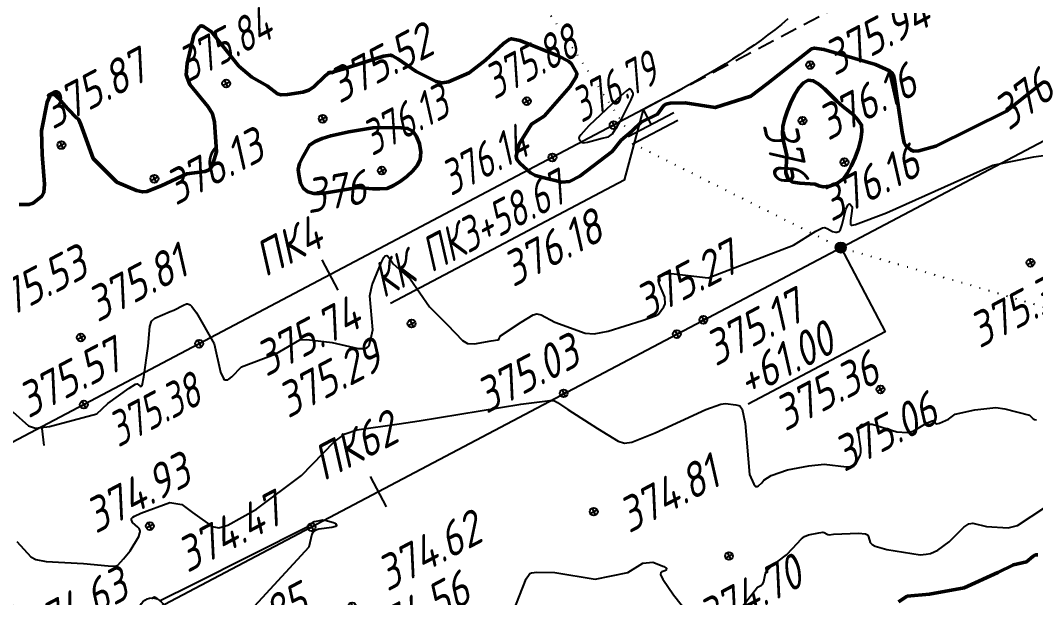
# Model space of a CAD drawing. Extents: x 1519576 to 1520221, y 2185176 to 2185962.
# Drawn here: x 1519792.6 to 1519911.1, y 2185467.7 to 2185535 of the extents above; entities that cross this region are included whole.
import ezdxf
from ezdxf.enums import TextEntityAlignment as Align

# ---------------------------------------------------------------- set-up
doc = ezdxf.new("R2010")
doc.units = 0
doc.header["$PDMODE"] = 35
doc.header["$PDSIZE"] = 2
doc.linetypes.add('ИИDot', pattern=[1, 0, -1])
doc.linetypes.add('ИИHidden', pattern=[3, 2, -1])
for name, color, linetype, lineweight in [('ИИ_ГЕОПУНКТ_025', 7, 'Continuous', 25), ('ИИ_КОНТУР_025', 7, 'ИИDot', 25), ('ИИ_ОТМЕТКА_025', 7, 'Continuous', 25), ('ИИ_ПИКЕТАЖ_025', 7, 'Continuous', 25), ('ИИ_РАЗМЕР_025', 7, 'Continuous', 25), ('ИИ_РЕЛЬЕФ_025', 34, 'Continuous', 25), ('ИИ_РЕЛЬЕФ_050', 34, 'Continuous', 50), ('ИИ_ТРАССА_АД_025', 1, 'Continuous', 25), ('ИИ_ТРАССА_ТРУБ_025', 7, 'Continuous', 25)]:
    doc.layers.add(name, color=color, linetype=linetype, lineweight=lineweight)
doc.styles.add('VNIPISIMPLEXCUR', font='simplex.shx', dxfattribs={"width": 0.8, "oblique": 15})
doc.dimstyles.new('ИИ-2000-м-dm', dxfattribs={"dimscale": 2, "dimtxt": 2.5, "dimasz": 2.5, "dimexe": 1.25, "dimexo": 0, "dimgap": 1, "dimtad": 1, "dimtoh": 1, "dimzin": 1, "dimdsep": 46, "dimtxsty": 'VNIPISIMPLEXCUR', "dimcen": 2.5, "dimaunit": 1, "dimazin": 0, "dimtfac": 1, "dimtmove": 1, "dimatfit": 2, "dimfxl": 1, "dimarcsym": 0})
doc.dimstyles.new('ИИ-2000-м-dm$0', dxfattribs={"dimscale": 2, "dimtxt": 2.5, "dimasz": 2.5, "dimexe": 1.25, "dimexo": 0, "dimgap": 1, "dimtad": 1, "dimtoh": 1, "dimzin": 1, "dimdsep": 46, "dimtxsty": 'VNIPISIMPLEXCUR', "dimblk": 'OBLIQUE', "dimcen": 2.5, "dimaunit": 1, "dimadec": 4, "dimazin": 0, "dimtfac": 1, "dimtmove": 1, "dimatfit": 2, "dimfxl": 1, "dimarcsym": 0})
doc.dimstyles.new('ИИ-2000-м-dm$2', dxfattribs={"dimscale": 2, "dimtxt": 2.5, "dimasz": 2.5, "dimexe": 1.25, "dimexo": 0, "dimgap": 1, "dimtad": 2, "dimtoh": 1, "dimzin": 1, "dimdsep": 46, "dimtxsty": 'VNIPISIMPLEXCUR', "dimcen": 2.5, "dimaunit": 1, "dimazin": 0, "dimtfac": 1, "dimtmove": 1, "dimatfit": 2, "dimfxl": 1, "dimarcsym": 0})

# ---------------------------------------------------------------- blocks, each defined once
blk = doc.blocks.new('PICKET')
at = {"color": 0, "linetype": 'Continuous', "lineweight": 25}
for p, q in [((-0.23, 0), (0.23, 0)), ((0, 0.23), (0, -0.23))]:
    blk.add_line(p, q, dxfattribs=at)
blk.add_circle((0, 0), 0.23, dxfattribs=at)
at = {"color": 0, "linetype": 'Continuous', "style": 'VNIPISIMPLEXCUR', "oblique": 15, "width": 0.8}
blk.add_attdef('OTMETKA', (1.25, 0.3), '', height=2, dxfattribs=at)
at = {"color": 8, "linetype": 'Continuous', "style": 'VNIPISIMPLEXCUR', "oblique": 15, "width": 0.8, "flags": 1}
blk.add_attdef('NOMER', (1.25, -2.7), '', height=2, dxfattribs=at)
blk = doc.blocks.new('ИИ050052Р')
at = {"linetype": 'Continuous', "lineweight": 25}
h = blk.add_hatch(color=0, dxfattribs=at)
edge = h.paths.add_edge_path()
edge.add_arc((0, 0), 0.15, 0, 360)
at = {"color": 0, "linetype": 'Continuous', "lineweight": 25}
for radius in [0.75, 0.15]:
    blk.add_circle((0, 0), radius, dxfattribs=at)
at = {"color": 0, "linetype": 'Continuous', "style": 'VNIPISIMPLEXCUR', "oblique": 15, "width": 0.8}
for tag, p in [('CENTRE', (1.45, 0.7)), ('HEIGHT', (1.45, -2.7))]:
    blk.add_attdef(tag, p, '', height=2, dxfattribs=at)
for tag, p in [('NUMBER', (-2, -1)), ('STATIONING', (-2, -4.4)), ('ALPHA', (-2, -7.8))]:
    blk.add_attdef(tag, text='', height=2, dxfattribs=at).set_placement(p, align=Align.RIGHT)
at = {"color": 253, "linetype": 'Continuous', "style": 'VNIPISIMPLEXCUR', "oblique": 15, "width": 0.8, "flags": 1}
blk.add_attdef('NOTE', text='', height=1.6, dxfattribs=at).set_placement((-2, -10.8), align=Align.RIGHT)
blk = doc.blocks.new('ИИ15001')
at = {"color": 0, "linetype": 'Continuous', "lineweight": 25}
blk.add_lwpolyline([(0, 1), (0, -1)], dxfattribs=at)
at = {"color": 0, "linetype": 'Continuous', "lineweight": 25, "style": 'VNIPISIMPLEXCUR', "oblique": 15, "width": 0.8}
blk.add_attdef('STATIONING', text='', height=2, dxfattribs=at).set_placement((0, 2), align=Align.CENTER)
at = {"color": 7, "linetype": 'Continuous', "lineweight": 25, "style": 'VNIPISIMPLEXCUR', "oblique": 15, "width": 0.8}
blk.add_attdef('HEIGHT', text='', height=2, dxfattribs=at).set_placement((0, -2), align=Align.TOP_CENTER)
blk = doc.blocks.new('ИИ15002')
at = {"linetype": 'Continuous', "lineweight": 25}
h = blk.add_hatch(color=0, dxfattribs=at)
edge = h.paths.add_edge_path()
edge.add_arc((0, 0), 0.3, 0, 360)
at = {"color": 0, "linetype": 'Continuous', "lineweight": 25}
blk.add_circle((0, 0), 0.3, dxfattribs=at)
at = {"color": 0, "linetype": 'Continuous', "style": 'VNIPISIMPLEXCUR', "oblique": 15, "width": 0.8}
blk.add_attdef('STATIONING', (1, 1.3), '', height=2, rotation=90, dxfattribs=at)
at = {"color": 7, "linetype": 'Continuous', "style": 'VNIPISIMPLEXCUR', "oblique": 15, "width": 0.8}
blk.add_attdef('HEIGHT', text='', height=2, dxfattribs=at).set_placement((0, -1.3), align=Align.TOP_CENTER)
blk = doc.blocks.new('*D21')
at = {"layer": 'Defpoints', "color": 0, "transparency": 16777216}
for p in [(1519984.05, 2185558.95), (1519984.05, 2185558.95), (1519979.42, 2185551.6), (1520016.61, 2185497.16), (1519807.96, 2185466.13)]:
    blk.add_point(p, dxfattribs=at)
at = {"layer": 'ИИ_РАЗМЕР_025', "color": 0, "lineweight": -2, "transparency": 16777216}
for p, q in [((1519981.48, 2185550.65), (1519983.15, 2185536.21)), ((1519983.15, 2185536.21), (1519975.65, 2185532.26))]:
    blk.add_line(p, q, dxfattribs=at)
blk.add_arc((1519984.05, 2185558.95), 8.69, 234.4122, 271.1708, dxfattribs=at)
at = {"layer": 'ИИ_РАЗМЕР_025', "color": 0, "transparency": 16777216}
for points in [[(1519978.49, 2185551.45), (1519979.5, 2185552.32), (1519976.36, 2185554.9)], [(1519984.06, 2185550.91), (1519984.39, 2185549.62), (1519988.1, 2185551.26)]]:
    blk.add_solid(points, dxfattribs=at)
at = {"layer": 'ИИ_РАЗМЕР_025', "color": 0, "transparency": 16777216, "insert": (1519977.56, 2185536.65), "char_height": 4, "attachment_point": 5, "rotation": 27.7843, "style": 'VNIPISIMPLEXCUR'}
blk.add_mtext('90%%d', dxfattribs=at)
blk = doc.blocks.new('ИИ053296')
at = {"color": 0, "linetype": 'Continuous', "lineweight": 25}
blk.add_lwpolyline([(0, 0), (1, 0)], dxfattribs=at)
blk = doc.blocks.new('ИИ15005')
at = {"color": 0, "linetype": 'Continuous', "lineweight": 25}
for points in [[(-1.5, 1.5), (1.5, 1.5)], [(-1.5, 1), (1.5, 1)], [(0, 0), (0, 1)]]:
    blk.add_lwpolyline(points, dxfattribs=at)
at = {"color": 0, "linetype": 'Continuous', "style": 'VNIPISIMPLEXCUR', "oblique": 15, "width": 0.8}
blk.add_attdef('STATIONING', (1, 2.5), '', height=2, rotation=90, dxfattribs=at)
at = {"color": 7, "linetype": 'Continuous', "style": 'VNIPISIMPLEXCUR', "oblique": 15, "width": 0.8}
blk.add_attdef('HEIGHT', text='', height=2, dxfattribs=at).set_placement((0, -1.3), align=Align.TOP_CENTER)
blk = doc.blocks.new('_Oblique')
at = {"color": 0, "linetype": 'ByBlock', "lineweight": -2}
blk.add_line((-0.5, -0.5), (0.5, 0.5), dxfattribs=at)
blk = doc.blocks.new('*D39')
at = {"layer": 'Defpoints', "color": 0, "transparency": 16777216}
for p in [(1519783.17, 2185481.32), (1519794.82, 2185459.21), (1519795.43, 2185459.53)]:
    blk.add_point(p, dxfattribs=at)
at = {"layer": 'ИИ_РАЗМЕР_025', "color": 0, "lineweight": -2, "transparency": 16777216}
for p, q in [((1519783.17, 2185481.32), (1519785.99, 2185482.8)), ((1519783.78, 2185481.64), (1519795.43, 2185459.53)), ((1519794.82, 2185459.21), (1519797.64, 2185460.69))]:
    blk.add_line(p, q, dxfattribs=at)
at = {"layer": 'ИИ_РАЗМЕР_025', "color": 0, "lineweight": -2, "transparency": 16777216, "xscale": 4, "yscale": 4, "zscale": 4}
for p, rotation in [((1519783.78, 2185481.64), 117.7843163969434), ((1519795.43, 2185459.53), 297.7843163969434)]:
    blk.add_blockref('_Oblique', p, dxfattribs=dict(at, rotation=rotation))
at = {"layer": 'ИИ_РАЗМЕР_025', "color": 0, "transparency": 16777216, "insert": (1519786.06, 2185468.72), "char_height": 4, "attachment_point": 5, "rotation": 117.7843, "style": 'VNIPISIMPLEXCUR'}
blk.add_mtext('24.99', dxfattribs=at)
blk = doc.blocks.new('*D48')
at = {"layer": 'Defpoints', "color": 0, "transparency": 16777216}
for p in [(1519948.05, 2185591.37), (1519984.05, 2185558.95), (1519958.76, 2185551.45), (1519973.69, 2185542.11), (1519807.96, 2185466.13)]:
    blk.add_point(p, dxfattribs=at)
at = {"layer": 'ИИ_РАЗМЕР_025', "color": 0, "lineweight": -2, "transparency": 16777216}
for p, q in [((1519956.92, 2185566.26), (1519943.63, 2185559.25)), ((1519959.22, 2185554.11), (1519956.92, 2185566.26))]:
    blk.add_line(p, q, dxfattribs=at)
blk.add_arc((1519969.04, 2185551.04), 10.29, 139.9208, 185.3701, dxfattribs=at)
at = {"layer": 'ИИ_РАЗМЕР_025', "color": 0, "transparency": 16777216}
for points in [[(1519960.75, 2185558.18), (1519961.59, 2185557.14), (1519964.29, 2185560.16)], [(1519959.44, 2185550.27), (1519958.16, 2185549.89), (1519959.94, 2185546.24)]]:
    blk.add_solid(points, dxfattribs=at)
at = {"layer": 'ИИ_РАЗМЕР_025', "color": 0, "transparency": 16777216, "insert": (1519948.25, 2185565.51), "char_height": 4, "attachment_point": 5, "rotation": 27.7843, "style": 'VNIPISIMPLEXCUR'}
blk.add_mtext("90°18'", dxfattribs=at)

msp = doc.modelspace()

# ---------------------------------------------------------------- linework, layer by layer
at = {"layer": 'ИИ_КОНТУР_025', "flags": 128}
msp.add_lwpolyline([(1519843.88, 2185560.697), (1519845.67, 2185552.79), (1519853.087, 2185537.664), (1519864.657, 2185520.344), (1519888.329, 2185508.494), (1519903.458, 2185504.134), (1519931.905, 2185495.615), (1519949.045, 2185496.472), (1519963.815, 2185504.493), (1519983.998, 2185509.903), (1520001.7, 2185508.304), (1520009.313, 2185504.441)], dxfattribs=at)
at = {"layer": 'ИИ_ПИКЕТАЖ_025', "color": 1}
msp.add_lwpolyline([(1519865.249, 2185524.585), (1519863.062, 2185516.344), (1519835.773, 2185501.966)], dxfattribs=at)
at = {"layer": 'ИИ_ПИКЕТАЖ_025', "color": 4, "elevation": 375.36}
msp.add_lwpolyline([(1519888.329, 2185508.494), (1519893.509, 2185498.662), (1519877.537, 2185490.247)], dxfattribs=at)
at = {"layer": 'ИИ_РЕЛЬЕФ_025', "elevation": 376.5}
msp.add_lwpolyline([(1519863.843, 2185525.667), (1519864.103, 2185526.315), (1519864.105, 2185526.495), (1519864.051, 2185526.596), (1519863.904, 2185526.844), (1519863.838, 2185526.939), (1519863.668, 2185526.994), (1519863.586, 2185526.957), (1519863.319, 2185526.789), (1519862.253, 2185525.848), (1519858.942, 2185522.699), (1519857.989, 2185521.645), (1519857.815, 2185521.383), (1519857.773, 2185521.303), (1519857.789, 2185521.133), (1519857.853, 2185521.047), (1519858.027, 2185520.843), (1519858.101, 2185520.766), (1519858.262, 2185520.711), (1519858.763, 2185520.782), (1519860.475, 2185521.246), (1519861.228, 2185521.396), (1519861.676, 2185521.753), (1519862.734, 2185523.488)], close=True, dxfattribs=at)
at = {"layer": 'ИИ_РЕЛЬЕФ_025'}
for points, elevation in [([(1519791.712, 2185489.334), (1519793.519, 2185487.691), (1519794.359, 2185487.44), (1519795.979, 2185487.623), (1519801.502, 2185489.113), (1519802.801, 2185490.309), (1519805.301, 2185492.079), (1519806.042, 2185492.545), (1519806.203, 2185492.599), (1519806.318, 2185492.536), (1519806.582, 2185492.34), (1519806.698, 2185492.279), (1519806.797, 2185492.418), (1519807.013, 2185493.422), (1519807.517, 2185496.983), (1519807.689, 2185499.279), (1519807.896, 2185499.899), (1519808.296, 2185500.27), (1519810.061, 2185501.051), (1519810.48, 2185501.178), (1519811.642, 2185501.791), (1519811.986, 2185501.94), (1519812.086, 2185501.953), (1519812.334, 2185501.861), (1519812.419, 2185501.806), (1519812.595, 2185501.61), (1519813.153, 2185500.874), (1519815.199, 2185497.25), (1519815.933, 2185493.971), (1519816.239, 2185493.291), (1519816.364, 2185493.12), (1519816.479, 2185493.076), (1519816.808, 2185493.084), (1519816.92, 2185493.136), (1519817.267, 2185493.435), (1519818.405, 2185494.568), (1519822.406, 2185496.101), (1519825.195, 2185497.754), (1519826.005, 2185497.79), (1519828.978, 2185497.434), (1519832.023, 2185496.741), (1519832.714, 2185496.724), (1519832.91, 2185496.747), (1519833.012, 2185496.799), (1519833.236, 2185496.991), (1519833.291, 2185497.09), (1519833.41, 2185497.488), (1519833.738, 2185498.901), (1519833.352, 2185502.873), (1519833.659, 2185504.162), (1519834.712, 2185506.792), (1519835.019, 2185507.342), (1519835.123, 2185507.488), (1519835.178, 2185507.523), (1519835.354, 2185507.562), (1519835.413, 2185507.533), (1519835.582, 2185507.34), (1519836.109, 2185506.612), (1519838.07, 2185504.848), (1519840.326, 2185501.569), (1519842.445, 2185499.471), (1519844.17, 2185497.67), (1519844.783, 2185497.319), (1519845.568, 2185497.267), (1519847.52, 2185497.625), (1519848.297, 2185497.749), (1519848.409, 2185497.792), (1519848.46, 2185497.877), (1519848.618, 2185498.184), (1519851.017, 2185499.796), (1519852.42, 2185500.668), (1519852.873, 2185500.786), (1519853.374, 2185500.665), (1519854.976, 2185499.802), (1519858.503, 2185498.519), (1519859.563, 2185498.416), (1519861.193, 2185498.728), (1519865.152, 2185500), (1519866.721, 2185500.541), (1519867.059, 2185500.746), (1519867.679, 2185501.573), (1519867.816, 2185501.944), (1519867.793, 2185502.698), (1519867.175, 2185504.172), (1519867.042, 2185504.608), (1519867.047, 2185504.776), (1519867.22, 2185505.181), (1519867.333, 2185505.304), (1519867.594, 2185505.386), (1519868.551, 2185505.486), (1519872.864, 2185504.985), (1519882.805, 2185508.768), (1519885.409, 2185510.408), (1519886.203, 2185510.784), (1519886.48, 2185510.822), (1519886.558, 2185510.807), (1519886.746, 2185510.721), (1519887.378, 2185510.37), (1519887.723, 2185510.282), (1519887.846, 2185510.287), (1519888.097, 2185510.362), (1519888.166, 2185510.39), (1519888.237, 2185510.491), (1519888.499, 2185511.173), (1519888.933, 2185512.968), (1519889.179, 2185513.488), (1519889.292, 2185513.604), (1519889.405, 2185513.55), (1519889.61, 2185513.287), (1519889.642, 2185513.167), (1519889.632, 2185512.729), (1519889.472, 2185511.642), (1519889.471, 2185511.301), (1519889.477, 2185511.204), (1519889.552, 2185511.105), (1519889.661, 2185511.117), (1519890.037, 2185511.195), (1519893.669, 2185512.561), (1519906.067, 2185518.122), (1519910.859, 2185519.071), (1519912.241, 2185519.261)], 375.5), ([(1519792.185, 2185474.21), (1519793.806, 2185472.438), (1519794.4, 2185472.109), (1519795.615, 2185471.888), (1519799.943, 2185471.667), (1519802.846, 2185471.359), (1519803.679, 2185471.353), (1519803.949, 2185471.445), (1519804.638, 2185472.208), (1519805.399, 2185473.14), (1519806.401, 2185474.809), (1519806.54, 2185475.217), (1519806.563, 2185475.338), (1519806.555, 2185475.426), (1519806.5, 2185475.645), (1519806.456, 2185475.721), (1519806.296, 2185475.892), (1519805.692, 2185476.446), (1519805.569, 2185476.733), (1519805.553, 2185476.82), (1519805.572, 2185476.882), (1519805.662, 2185477.023), (1519805.712, 2185477.064), (1519805.919, 2185477.173), (1519806.666, 2185477.514), (1519810.034, 2185478.751), (1519811.416, 2185478.512), (1519812.669, 2185477.582), (1519814.989, 2185475.969), (1519815.763, 2185475.789), (1519816.809, 2185476.1), (1519820.149, 2185477.995), (1519825.382, 2185481.919), (1519829.223, 2185485.842), (1519830.49, 2185486.759), (1519831.839, 2185487.226), (1519836.808, 2185487.919), (1519839.134, 2185488.272), (1519850.997, 2185490.22), (1519854.404, 2185490.655), (1519854.809, 2185490.674), (1519854.917, 2185490.637), (1519855.271, 2185490.424), (1519856.467, 2185489.611), (1519859.937, 2185487.381), (1519862.336, 2185485.909), (1519863.101, 2185485.68), (1519863.928, 2185485.792), (1519866.66, 2185486.873), (1519872.575, 2185489.595), (1519874.316, 2185490.247), (1519874.883, 2185490.307), (1519876.096, 2185490.158), (1519876.436, 2185490.084), (1519876.547, 2185490.022), (1519876.815, 2185489.657), (1519877.172, 2185487.989), (1519877.656, 2185482.027), (1519878.176, 2185480.91), (1519878.337, 2185480.69), (1519878.392, 2185480.635), (1519878.581, 2185480.629), (1519878.706, 2185480.72), (1519879.12, 2185481.07), (1519879.362, 2185481.354), (1519880.199, 2185481.928), (1519882.092, 2185482.582), (1519884.58, 2185483.03), (1519886.378, 2185483.234), (1519888.997, 2185482.909), (1519889.581, 2185482.938), (1519889.746, 2185482.965), (1519889.83, 2185483.004), (1519890.081, 2185483.216), (1519890.603, 2185484.273), (1519890.685, 2185484.598), (1519890.677, 2185485.059), (1519890.437, 2185486.66), (1519890.406, 2185487.252), (1519890.438, 2185487.41), (1519890.668, 2185487.766), (1519890.795, 2185487.866), (1519891.055, 2185487.913), (1519891.984, 2185487.899), (1519894.877, 2185487.013), (1519896.063, 2185486.921), (1519896.768, 2185487.081), (1519898.336, 2185488.031), (1519899.005, 2185488.302), (1519899.148, 2185488.312), (1519899.21, 2185488.242), (1519899.338, 2185488.044), (1519899.399, 2185487.972), (1519899.539, 2185487.946), (1519899.852, 2185488.027), (1519900.896, 2185488.464), (1519901.662, 2185489.069), (1519903.963, 2185489.579), (1519906.402, 2185489.839), (1519907.47, 2185489.691), (1519910.337, 2185488.964), (1519910.795, 2185488.539), (1519910.934, 2185488.427), (1519911.151, 2185488.422)], 375), ([(1519876.362, 2185466.005), (1519878.592, 2185468.9), (1519879.082, 2185469.105), (1519879.182, 2185469.215), (1519879.338, 2185469.567), (1519879.559, 2185470.517), (1519879.755, 2185470.848), (1519880.215, 2185471.296), (1519881.998, 2185472.67), (1519882.679, 2185473.4), (1519883.749, 2185474.543), (1519884.108, 2185474.805), (1519884.567, 2185474.972), (1519885.769, 2185475.206), (1519886.25, 2185475.287), (1519886.392, 2185475.275), (1519886.727, 2185475.055), (1519886.833, 2185475.015), (1519886.979, 2185475.009), (1519887.486, 2185475.066), (1519890.378, 2185475.194), (1519891.2, 2185475.117), (1519891.437, 2185474.999), (1519891.484, 2185474.942), (1519891.561, 2185474.757), (1519891.771, 2185474.089), (1519891.998, 2185473.845), (1519892.353, 2185473.663), (1519893.697, 2185473.263), (1519897.596, 2185472.66), (1519898.285, 2185472.724), (1519898.783, 2185472.815), (1519899.659, 2185473.213), (1519900.979, 2185474.171), (1519902.691, 2185475.897), (1519903.264, 2185476.285), (1519903.721, 2185476.35), (1519905.319, 2185475.98), (1519907.874, 2185475.826), (1519908.964, 2185476.076), (1519912.123, 2185478.162)], 374.5), ([(1519808.918, 2185467.316), (1519812.772, 2185469.224), (1519826.205, 2185476.011), (1519826.501, 2185476.233), (1519826.719, 2185476.455), (1519826.79, 2185476.507), (1519826.867, 2185476.534), (1519827.148, 2185476.573), (1519827.904, 2185476.733), (1519828.123, 2185476.721), (1519828.438, 2185476.605), (1519829.123, 2185476.418), (1519829.313, 2185476.345), (1519829.37, 2185476.297), (1519829.479, 2185476.125), (1519829.474, 2185476.051), (1519829.362, 2185475.98), (1519828.92, 2185475.834), (1519827.413, 2185475.671), (1519826.984, 2185475.496), (1519826.869, 2185475.43), (1519826.8, 2185475.361), (1519826.614, 2185475.074), (1519826.25, 2185473.556), (1519814.885, 2185461.231)], 374.5), ([(1519850.067, 2185465.905), (1519851.627, 2185469.876), (1519851.949, 2185470.354), (1519852.049, 2185470.486), (1519852.235, 2185470.573), (1519852.839, 2185470.629), (1519854.966, 2185470.613), (1519859.683, 2185469.815), (1519863.468, 2185470.614), (1519865.241, 2185471.698), (1519866.377, 2185471.813), (1519867.668, 2185471.315), (1519867.927, 2185471.15), (1519867.99, 2185471.089), (1519867.95, 2185470.866), (1519867.813, 2185470.792), (1519867.446, 2185470.659), (1519867.309, 2185470.584), (1519867.279, 2185470.36), (1519867.332, 2185470.233), (1519867.555, 2185469.803), (1519868.798, 2185468.011), (1519870.432, 2185465.924)], 374.5), ([(1519807.923, 2185467.514), (1519808.178, 2185467.709), (1519808.263, 2185467.741), (1519808.336, 2185467.717), (1519808.538, 2185467.536)], 374.5)]:
    msp.add_lwpolyline(points, dxfattribs=dict(at, elevation=elevation))
at = {"layer": 'ИИ_РЕЛЬЕФ_050'}
for points, elevation in [([(1519792.463, 2185513.536), (1519793.593, 2185513.503), (1519794.064, 2185513.669), (1519795.085, 2185514.489), (1519795.334, 2185514.922), (1519795.407, 2185515.906), (1519795.115, 2185519.359), (1519795.072, 2185522.129), (1519795.725, 2185525.452), (1519796.013, 2185526.147), (1519796.137, 2185526.321), (1519796.258, 2185526.36), (1519796.596, 2185526.321), (1519796.707, 2185526.257), (1519797.039, 2185525.922), (1519798.116, 2185524.664), (1519799.191, 2185523.583), (1519799.323, 2185523.526), (1519799.401, 2185523.379), (1519799.643, 2185522.851), (1519801.097, 2185518.889), (1519803.264, 2185516.695), (1519803.856, 2185516.122), (1519806.153, 2185515.149), (1519806.843, 2185514.979), (1519807.345, 2185515.031), (1519809.003, 2185515.682), (1519812.017, 2185517.082), (1519814.11, 2185517.377), (1519814.547, 2185517.542), (1519814.664, 2185517.606), (1519814.742, 2185517.682), (1519814.962, 2185517.997), (1519815.486, 2185519.662), (1519815.229, 2185523.121), (1519814.994, 2185524.08), (1519814.521, 2185524.914), (1519812.379, 2185527.511), (1519811.942, 2185528.651), (1519812.069, 2185529.966), (1519812.85, 2185533.297), (1519813.413, 2185534.18), (1519813.597, 2185534.319), (1519813.657, 2185534.343), (1519813.728, 2185534.34), (1519813.967, 2185534.272), (1519814.908, 2185533.648), (1519818.082, 2185529.668), (1519819.597, 2185528.38), (1519821.406, 2185527.35), (1519822.614, 2185526.427), (1519823.022, 2185526.294), (1519823.745, 2185526.331), (1519825.542, 2185526.623), (1519826.234, 2185526.837), (1519826.834, 2185527.227), (1519828.125, 2185528.482), (1519828.546, 2185528.848), (1519828.676, 2185528.94), (1519828.879, 2185528.895), (1519829.181, 2185528.982), (1519830.232, 2185529.319), (1519834.957, 2185530.838), (1519835.784, 2185530.942), (1519836.009, 2185530.877), (1519836.649, 2185530.503), (1519838.79, 2185529.038), (1519841.096, 2185527.86), (1519841.811, 2185527.694), (1519842.551, 2185527.824), (1519844.976, 2185528.877), (1519846.852, 2185530.334), (1519848.959, 2185532.282), (1519849.613, 2185532.773), (1519849.886, 2185532.857), (1519850.892, 2185532.638), (1519855.333, 2185530.853), (1519856.552, 2185530.237), (1519856.884, 2185529.923), (1519857.383, 2185529.096), (1519857.506, 2185528.848), (1519857.525, 2185528.749), (1519857.459, 2185528.395), (1519856.728, 2185527.301), (1519853.695, 2185523.827), (1519852.223, 2185522.883), (1519850.772, 2185520.526), (1519850.432, 2185519.168), (1519850.506, 2185518.783), (1519850.92, 2185518.294), (1519852.137, 2185517.225), (1519852.686, 2185516.894), (1519853.552, 2185516.652), (1519855.78, 2185516.13), (1519856.676, 2185516.207), (1519857.877, 2185516.831), (1519861.653, 2185519.716), (1519862.699, 2185521.021), (1519863.924, 2185522.071), (1519865.02, 2185523.104), (1519866.952, 2185524.037), (1519867.643, 2185525.022), (1519867.919, 2185525.22), (1519868.408, 2185525.324), (1519870.164, 2185525.371), (1519873.653, 2185524.83), (1519877.841, 2185526.166), (1519879.771, 2185527.619), (1519884.909, 2185531.665), (1519885.259, 2185531.764), (1519886.353, 2185531.608), (1519892.363, 2185529.836), (1519894, 2185529.119), (1519894.398, 2185528.747), (1519894.461, 2185528.607), (1519894.578, 2185528.065), (1519894.878, 2185526.146), (1519895.478, 2185521.915), (1519895.733, 2185520.722), (1519895.882, 2185520.426), (1519896.549, 2185519.868), (1519896.856, 2185519.745), (1519897.435, 2185519.792), (1519899.407, 2185520.308), (1519907.645, 2185524.408), (1519911.834, 2185527.692)], 376), ([(1519895.051, 2185467.172), (1519896.084, 2185467.832), (1519898.667, 2185468.072), (1519902.723, 2185468.812), (1519906.666, 2185470.602), (1519908.465, 2185471.501), (1519910.007, 2185471.854), (1519910.751, 2185472.457), (1519910.973, 2185472.617), (1519911.042, 2185472.648), (1519911.311, 2185472.655)], 374)]:
    msp.add_lwpolyline(points, dxfattribs=dict(at, elevation=elevation))
at = {"layer": 'ИИ_РЕЛЬЕФ_050', "elevation": 376}
for points in [[(1519888.626, 2185516.528), (1519889.084, 2185517.149), (1519889.554, 2185518), (1519889.997, 2185518.997), (1519890.376, 2185520.057), (1519890.653, 2185521.097), (1519890.789, 2185522.034), (1519890.747, 2185522.785), (1519890.326, 2185523.403), (1519889.82, 2185523.97), (1519888.555, 2185524.955), (1519887.866, 2185525.553), (1519886.451, 2185526.959), (1519885.762, 2185527.557), (1519885.109, 2185527.944), (1519884.511, 2185528.015), (1519883.973, 2185527.718), (1519883.439, 2185527.115), (1519882.931, 2185526.295), (1519882.469, 2185525.348), (1519882.074, 2185524.361), (1519881.769, 2185523.424), (1519881.575, 2185522.626), (1519881.526, 2185521.737), (1519881.654, 2185520.891), (1519882.018, 2185519.226), (1519881.926, 2185517.22), (1519882.177, 2185516.457), (1519882.746, 2185516.14), (1519883.556, 2185516.017), (1519885.319, 2185515.887), (1519885.771, 2185515.683), (1519886.277, 2185515.57), (1519887.011, 2185515.672), (1519887.861, 2185515.97)], [(1519831.964, 2185515.503), (1519833.689, 2185515.347), (1519834.544, 2185515.348), (1519835.394, 2185515.402), (1519836.119, 2185515.733), (1519836.904, 2185516.213), (1519837.679, 2185516.8), (1519838.374, 2185517.451), (1519838.92, 2185518.123), (1519839.246, 2185518.772), (1519839.322, 2185519.64), (1519839.173, 2185520.593), (1519838.834, 2185521.465), (1519838.392, 2185522.088), (1519837.782, 2185522.393), (1519837.024, 2185522.473), (1519834.609, 2185522.517), (1519833.728, 2185522.45), (1519830.919, 2185521.998), (1519828.81, 2185521.533), (1519827.824, 2185521.229), (1519826.971, 2185520.869), (1519826.315, 2185520.445), (1519825.512, 2185519.015), (1519825.175, 2185518.299), (1519825.019, 2185517.6), (1519825.113, 2185516.791), (1519825.29, 2185515.992), (1519825.636, 2185515.383), (1519826.147, 2185515.012), (1519826.847, 2185514.8), (1519827.482, 2185514.784), (1519828.275, 2185514.864), (1519831.068, 2185515.359)]]:
    msp.add_lwpolyline(points, close=True, dxfattribs=at)
at = {"layer": 'ИИ_ТРАССА_АД_025', "color": 1, "linetype": 'ИИHidden', "flags": 128}
msp.add_lwpolyline([(1519884.552, 2185586.886), (1519906.039, 2185546.088), (1519865.249, 2185524.585)], dxfattribs=at)
at = {"layer": 'ИИ_ТРАССА_АД_025'}
msp.add_lwpolyline([(1519882.165, 2185535.171), (1519881.398, 2185534.53), (1519880.618, 2185533.905), (1519879.825, 2185533.295), (1519879.021, 2185532.701), (1519878.206, 2185532.121), (1519877.382, 2185531.555), (1519876.549, 2185531.002), (1519875.708, 2185530.46), (1519874.86, 2185529.93), (1519874.006, 2185529.411), (1519873.146, 2185528.9), (1519872.281, 2185528.399), (1519871.411, 2185527.905), (1519870.538, 2185527.418), (1519869.661, 2185526.937), (1519868.782, 2185526.461), (1519867.9, 2185525.988), (1519867.017, 2185525.519), (1519866.133, 2185525.051), (1519865.249, 2185524.585), (1519694.8, 2185434.73)], dxfattribs=at)
at = {"layer": 'ИИ_ТРАССА_ТРУБ_025', "color": 4}
msp.add_lwpolyline([(1519657.402, 2185386.805), (1519684.31, 2185400.98), (1519807.96, 2185466.13), (1519984.05, 2185558.95), (1519952.18, 2185619.41), (1519847.82, 2185817.46), (1519806.553, 2185895.816)], dxfattribs=at)

# ---------------------------------------------------------------- block references
at = {"layer": 'ИИ_ГЕОПУНКТ_025'}
ref = msp.add_blockref('ИИ050052Р', (1519807.96, 2185466.13, 374.43), dxfattribs=dict(at, xscale=2, yscale=2, zscale=2, rotation=27.78444444444445))
ref.add_attrib('NUMBER', 'Т.50745', dxfattribs={"layer": '0', "color": 0, "linetype": 'Continuous', "height": 4, "rotation": 27.78444, "style": 'VNIPISIMPLEXCUR', "oblique": 15, "width": 0.8}).set_placement((1519855.54, 2185415.143), align=Align.RIGHT)
ref.add_attrib('CENTRE', '374.85', (1519815, 2185459.803), dxfattribs={"layer": '0', "color": 0, "linetype": 'Continuous', "height": 4, "rotation": 27.78444, "style": 'VNIPISIMPLEXCUR', "oblique": 15, "width": 0.8})
ref.add_attrib('HEIGHT', '374.43', (1519816.421, 2185454.12), dxfattribs={"layer": '0', "color": 0, "linetype": 'Continuous', "height": 4, "rotation": 27.78444, "style": 'VNIPISIMPLEXCUR', "oblique": 15, "width": 0.8})
ref.add_attrib('STATIONING', 'ПК61+70.18', dxfattribs={"layer": '0', "color": 0, "linetype": 'Continuous', "height": 4, "rotation": 27.78444, "style": 'VNIPISIMPLEXCUR', "oblique": 15, "width": 0.8}).set_placement((1519866.964, 2185414.465), align=Align.RIGHT)
at = {"layer": 'ИИ_ОТМЕТКА_025'}
ref = msp.add_blockref('PICKET', (1519884.755, 2185529.783, 375.94), dxfattribs=dict(at, xscale=2, yscale=2, zscale=2, rotation=27.78444444444445))
ref.add_attrib('OTMETKA', '375.94', (1519887.574, 2185528.454, 375.94), dxfattribs={"layer": '0', "color": 0, "linetype": 'Continuous', "height": 4, "rotation": 27.78444, "style": 'VNIPISIMPLEXCUR', "oblique": 15, "width": 0.8})
ref = msp.add_blockref('PICKET', (1519816.6, 2185527.63, 375.84), dxfattribs=dict(at, xscale=2, yscale=2, zscale=2, rotation=27.78444444444445))
ref.add_attrib('OTMETKA', '375.84', (1519812.202, 2185527.721, 375.84), dxfattribs={"layer": '0', "color": 0, "linetype": 'Continuous', "height": 4, "rotation": 27.78444, "style": 'VNIPISIMPLEXCUR', "oblique": 15, "width": 0.7})
at = {"layer": 'ИИ_ОТМЕТКА_025', "xscale": 2, "yscale": 2, "zscale": 2, "rotation": 27.78444444444445}
for p, values in [((1519827.871, 2185523.522, 375.52), {'OTMETKA': '375.52'}), ((1519799.65, 2185498.01, 375.81), {'OTMETKA': '375.81'})]:
    msp.add_blockref('PICKET', p, dxfattribs=at).add_auto_attribs(values)
at = {"layer": 'ИИ_ОТМЕТКА_025'}
ref = msp.add_blockref('PICKET', (1519851.69, 2185525.57, 375.88), dxfattribs=dict(at, xscale=2, yscale=2, zscale=2, rotation=27.78444444444445))
ref.add_attrib('OTMETKA', '375.88', (1519847.891, 2185525.694, 375.88), dxfattribs={"layer": '0', "color": 0, "linetype": 'Continuous', "height": 4, "rotation": 27.78444, "style": 'VNIPISIMPLEXCUR', "oblique": 15, "width": 0.7})
ref = msp.add_blockref('PICKET', (1519797.38, 2185520.453, 375.87), dxfattribs=dict(at, xscale=2, yscale=2, zscale=2, rotation=27.78444444444445))
ref.add_attrib('OTMETKA', '375.87', (1519796.333, 2185522.197, 375.87), dxfattribs={"layer": '0', "color": 0, "linetype": 'Continuous', "height": 4, "rotation": 27.78444, "style": 'VNIPISIMPLEXCUR', "oblique": 15, "width": 0.8})
ref = msp.add_blockref('PICKET', (1519861.819, 2185522.778, 376.79), dxfattribs=dict(at, xscale=2, yscale=2, zscale=2, rotation=27.78444444444445))
ref.add_attrib('OTMETKA', '376.79', (1519858.064, 2185522.987, 376.79), dxfattribs={"layer": '0', "color": 0, "linetype": 'Continuous', "height": 4, "rotation": 27.78444, "style": 'VNIPISIMPLEXCUR', "oblique": 15, "width": 0.65})
ref = msp.add_blockref('PICKET', (1519883.86, 2185523.3, 376.16), dxfattribs=dict(at, xscale=2, yscale=2, zscale=2, rotation=27.78444444444445))
ref.add_attrib('OTMETKA', '376.16', (1519886.828, 2185520.898, 376.16), dxfattribs={"layer": '0', "color": 0, "linetype": 'Continuous', "height": 4, "rotation": 27.78444, "style": 'VNIPISIMPLEXCUR', "oblique": 15, "width": 0.8})
ref = msp.add_blockref('PICKET', (1519834.772, 2185517.476, 376.13), dxfattribs=dict(at, xscale=2, yscale=2, zscale=2, rotation=27.78444444444445))
ref.add_attrib('OTMETKA', '376.13', (1519833.612, 2185519.105, 376.13), dxfattribs={"layer": '0', "color": 0, "linetype": 'Continuous', "height": 4, "rotation": 27.78444, "style": 'VNIPISIMPLEXCUR', "oblique": 15, "width": 0.7})
ref = msp.add_blockref('PICKET', (1519808.236, 2185516.524, 376.13), dxfattribs=dict(at, xscale=2, yscale=2, zscale=2, rotation=27.78444444444445))
ref.add_attrib('OTMETKA', '376.13', (1519810.688, 2185513.323, 376.13), dxfattribs={"layer": '0', "color": 0, "linetype": 'Continuous', "height": 4, "rotation": 27.78444, "style": 'VNIPISIMPLEXCUR', "oblique": 15, "width": 0.8})
ref = msp.add_blockref('PICKET', (1519854.678, 2185519.012, 376.14), dxfattribs=dict(at, xscale=2, yscale=2, zscale=2, rotation=27.78431639694339))
ref.add_attrib('OTMETKA', '376.14', (1519842.808, 2185514.436, 376.14), dxfattribs={"layer": '0', "color": 0, "linetype": 'Continuous', "height": 4, "rotation": 27.78432, "style": 'VNIPISIMPLEXCUR', "oblique": 15, "width": 0.7})
ref = msp.add_blockref('PICKET', (1519888.75, 2185518.46, 376.16), dxfattribs=dict(at, xscale=2, yscale=2, zscale=2, rotation=27.78444444444445))
ref.add_attrib('OTMETKA', '376.16', (1519887.2, 2185511.432, 376.16), dxfattribs={"layer": '0', "color": 0, "linetype": 'Continuous', "height": 4, "rotation": 27.78444, "style": 'VNIPISIMPLEXCUR', "oblique": 15, "width": 0.8})
ref = msp.add_blockref('PICKET', (1519788.13, 2185505.32, 375.53), dxfattribs=dict(at, xscale=2, yscale=2, zscale=2, rotation=27.78444444444445))
ref.add_attrib('OTMETKA', '375.53', (1519789.392, 2185499.307, 375.53), dxfattribs={"layer": '0', "color": 0, "linetype": 'Continuous', "height": 4, "rotation": 27.78444, "style": 'VNIPISIMPLEXCUR', "oblique": 15, "width": 0.8})
ref = msp.add_blockref('PICKET', (1519869.192, 2185498.406, 375.27), dxfattribs=dict(at, xscale=2, yscale=2, zscale=2, rotation=27.78444444444445))
ref.add_attrib('OTMETKA', '375.27', (1519865.518, 2185499.955, 375.27), dxfattribs={"layer": '0', "color": 0, "linetype": 'Continuous', "height": 4, "rotation": 27.78444, "style": 'VNIPISIMPLEXCUR', "oblique": 15, "width": 0.8})
ref = msp.add_blockref('PICKET', (1519910.467, 2185506.72, 375.3), dxfattribs=dict(at, xscale=2, yscale=2, zscale=2, rotation=27.78444444444445))
ref.add_attrib('OTMETKA', '375.30', (1519904.508, 2185496.673, 375.3), dxfattribs={"layer": '0', "color": 0, "linetype": 'Continuous', "height": 4, "rotation": 27.78444, "style": 'VNIPISIMPLEXCUR', "oblique": 15, "width": 0.8})
ref = msp.add_blockref('PICKET', (1519872.289, 2185500.069, 375.17), dxfattribs=dict(at, xscale=2, yscale=2, zscale=2, rotation=27.78444444444445))
ref.add_attrib('OTMETKA', '375.17', (1519873.697, 2185494.566, 375.17), dxfattribs={"layer": '0', "color": 0, "linetype": 'Continuous', "height": 4, "rotation": 27.78444, "style": 'VNIPISIMPLEXCUR', "oblique": 15, "width": 0.8})
ref = msp.add_blockref('PICKET', (1519838.24, 2185499.63, 375.29), dxfattribs=dict(at, xscale=2, yscale=2, zscale=2, rotation=27.78444444444445))
ref.add_attrib('OTMETKA', '375.29', (1519823.805, 2185488.507, 375.29), dxfattribs={"layer": '0', "color": 0, "linetype": 'Continuous', "height": 4, "rotation": 27.78444, "style": 'VNIPISIMPLEXCUR', "oblique": 15, "width": 0.8})
ref = msp.add_blockref('PICKET', (1519799.995, 2185490.185, 375.57), dxfattribs=dict(at, xscale=2, yscale=2, zscale=2, rotation=27.78444444444445))
ref.add_attrib('OTMETKA', '375.57', (1519793.505, 2185488.511, 375.57), dxfattribs={"layer": '0', "color": 0, "linetype": 'Continuous', "height": 4, "rotation": 27.78444, "style": 'VNIPISIMPLEXCUR', "oblique": 15, "width": 0.8})
ref = msp.add_blockref('PICKET', (1519855.988, 2185491.493, 375.03), dxfattribs=dict(at, xscale=2, yscale=2, zscale=2, rotation=27.78444444444445))
ref.add_attrib('OTMETKA', '375.03', (1519846.949, 2185489.039, 375.03), dxfattribs={"layer": '0', "color": 0, "linetype": 'Continuous', "height": 4, "rotation": 27.78444, "style": 'VNIPISIMPLEXCUR', "oblique": 15, "width": 0.8})
ref = msp.add_blockref('PICKET', (1519813.455, 2185497.281, 375.38), dxfattribs=dict(at, xscale=2, yscale=2, zscale=2, rotation=27.78444444444445))
ref.add_attrib('OTMETKA', '375.38', (1519803.997, 2185485.124, 375.38), dxfattribs={"layer": '0', "color": 0, "linetype": 'Continuous', "height": 4, "rotation": 27.78444, "style": 'VNIPISIMPLEXCUR', "oblique": 15, "width": 0.7})
ref = msp.add_blockref('PICKET', (1519892.96, 2185491.95, 375.06), dxfattribs=dict(at, xscale=2, yscale=2, zscale=2, rotation=27.78444444444445))
ref.add_attrib('OTMETKA', '375.06', (1519888.702, 2185482.247, 375.06), dxfattribs={"layer": '0', "color": 0, "linetype": 'Continuous', "height": 4, "rotation": 27.78444, "style": 'VNIPISIMPLEXCUR', "oblique": 15, "width": 0.8})
ref = msp.add_blockref('PICKET', (1519807.693, 2185476.015, 374.93), dxfattribs=dict(at, xscale=2, yscale=2, zscale=0.2, rotation=27.78444444444445))
ref.add_attrib('OTMETKA', '374.93', (1519801.369, 2185475.051, 374.93), dxfattribs={"layer": '0', "color": 0, "linetype": 'Continuous', "height": 4, "rotation": 27.78444, "style": 'VNIPISIMPLEXCUR', "oblique": 15, "width": 0.8})
ref = msp.add_blockref('PICKET', (1519859.5, 2185477.69, 374.81), dxfattribs=dict(at, xscale=2, yscale=2, zscale=2, rotation=27.78444444444445))
ref.add_attrib('OTMETKA', '374.81', (1519863.597, 2185475.105, 374.81), dxfattribs={"layer": '0', "color": 0, "linetype": 'Continuous', "height": 4, "rotation": 27.78444, "style": 'VNIPISIMPLEXCUR', "oblique": 15, "width": 0.8})
ref = msp.add_blockref('PICKET', (1519826.568, 2185475.892, 374.47), dxfattribs=dict(at, xscale=2, yscale=2, rotation=27.78444444444445))
ref.add_attrib('OTMETKA', '374.47', (1519812.067, 2185470.49, 374.47), dxfattribs={"layer": '0', "color": 0, "linetype": 'Continuous', "height": 4, "rotation": 27.78444, "style": 'VNIPISIMPLEXCUR', "oblique": 15, "width": 0.8})
ref = msp.add_blockref('PICKET', (1519875.28, 2185472.52, 374.7), dxfattribs=dict(at, xscale=2, yscale=2, zscale=2, rotation=27.78444444444445))
ref.add_attrib('OTMETKA', '374.70', (1519872.924, 2185463.251, 374.7), dxfattribs={"layer": '0', "color": 0, "linetype": 'Continuous', "height": 4, "rotation": 27.78444, "style": 'VNIPISIMPLEXCUR', "oblique": 15, "width": 0.8})
ref = msp.add_blockref('PICKET', (1519797.36, 2185460.545, 374.63), dxfattribs=dict(at, xscale=2, yscale=2, zscale=2, rotation=27.78444444444445))
ref.add_attrib('OTMETKA', '374.63', (1519794.098, 2185461.74, 374.63), dxfattribs={"layer": '0', "color": 0, "linetype": 'Continuous', "height": 4, "rotation": 27.78444, "style": 'VNIPISIMPLEXCUR', "oblique": 15, "width": 0.8})
ref = msp.add_blockref('PICKET', (1519831.31, 2185466.65, 374.56), dxfattribs=dict(at, xscale=2, yscale=2, zscale=2, rotation=27.78444444444445))
ref.add_attrib('OTMETKA', '374.56', (1519833.933, 2185461.231, 374.56), dxfattribs={"layer": '0', "color": 0, "linetype": 'Continuous', "height": 4, "rotation": 27.78444, "style": 'VNIPISIMPLEXCUR', "oblique": 15, "width": 0.8})
at = {"layer": 'ИИ_ПИКЕТАЖ_025', "color": 1}
ref = msp.add_blockref('ИИ15005', (1519865.249, 2185524.585, 376.18), dxfattribs=dict(at, xscale=2, yscale=2, zscale=2, rotation=207.79666983))
ref.add_attrib('STATIONING', 'КК ПК3+58.67', dxfattribs={"layer": '0', "color": 0, "linetype": 'Continuous', "height": 4, "rotation": 27.78444, "style": 'VNIPISIMPLEXCUR', "oblique": 15, "width": 0.7}).set_placement((1519834.011, 2185504.329, 376.18), align=Align.MIDDLE_LEFT)
ref.add_attrib('HEIGHT', '376.18', dxfattribs={"layer": '0', "color": 7, "linetype": 'Continuous', "height": 4, "rotation": 27.78444, "style": 'VNIPISIMPLEXCUR', "oblique": 15, "width": 0.8}).set_placement((1519853.637, 2185510.203, 376.18), align=Align.TOP_CENTER)
ref = msp.add_blockref('ИИ15001', (1519828.69, 2185505.312, 375.74), dxfattribs=dict(at, xscale=2, yscale=2, zscale=2, rotation=27.79670000000001))
ref.add_attrib('STATIONING', 'ПК4', dxfattribs={"layer": '0', "color": 0, "linetype": 'Continuous', "lineweight": 25, "height": 4, "rotation": 27.7967, "style": 'VNIPISIMPLEXCUR', "oblique": 15, "width": 0.8}).set_placement((1519824.69, 2185506.86, 375.74), align=Align.CENTER)
ref.add_attrib('HEIGHT', '375.74', dxfattribs={"layer": '0', "color": 7, "linetype": 'Continuous', "lineweight": 25, "height": 4, "rotation": 27.7967, "style": 'VNIPISIMPLEXCUR', "oblique": 15, "width": 0.8}).set_placement((1519825.1, 2185499.9, 375.74), align=Align.TOP_CENTER)
at = {"layer": 'ИИ_ПИКЕТАЖ_025', "color": 4}
ref = msp.add_blockref('ИИ15002', (1519888.329, 2185508.494, 375.36), dxfattribs=dict(at, xscale=2, yscale=2, zscale=2, rotation=27.78431639694339))
ref.add_attrib('STATIONING', '+61.00', (1519877.422, 2185490.886, 375.36), dxfattribs={"layer": '0', "color": 0, "linetype": 'Continuous', "height": 4, "rotation": 27.78444, "style": 'VNIPISIMPLEXCUR', "oblique": 15, "width": 0.8})
ref.add_attrib('HEIGHT', '375.36', dxfattribs={"layer": '0', "color": 7, "linetype": 'Continuous', "height": 4, "rotation": 27.78432, "style": 'VNIPISIMPLEXCUR', "oblique": 15, "width": 0.8}).set_placement((1519885.634, 2185493.524, 375.36), align=Align.TOP_CENTER)
ref = msp.add_blockref('ИИ15001', (1519834.342, 2185480.037, 374.62), dxfattribs=dict(at, xscale=2, yscale=2, zscale=2, rotation=27.79446787))
ref.add_attrib('STATIONING', 'ПК62', dxfattribs={"layer": '0', "color": 0, "linetype": 'Continuous', "lineweight": 25, "height": 4, "rotation": 27.79447, "style": 'VNIPISIMPLEXCUR', "oblique": 15, "width": 0.8}).set_placement((1519832.477, 2185483.575), align=Align.CENTER)
ref.add_attrib('HEIGHT', '374.62', dxfattribs={"layer": '0', "color": 7, "linetype": 'Continuous', "lineweight": 25, "height": 4, "rotation": 27.79447, "style": 'VNIPISIMPLEXCUR', "oblique": 15, "width": 0.8}).set_placement((1519839.214, 2185474.852), align=Align.TOP_CENTER)
at = {"layer": 'ИИ_РЕЛЬЕФ_025', "xscale": 2, "yscale": 2, "zscale": 2, "rotation": 277.0789655169434}
msp.add_blockref('ИИ053296', (1519795.094, 2185487.407, 375.5), dxfattribs=at)

# ---------------------------------------------------------------- texts
at = {"layer": 'ИИ_РЕЛЬЕФ_025', "style": 'VNIPISIMPLEXCUR', "oblique": 15, "width": 0.8}
for rotation, p in [(37.05275, (1519909.544, 2185525.767, 376)), (10.04274, (1519829.306, 2185515.047, 376))]:
    msp.add_text('376', height=4, rotation=rotation, dxfattribs=at).set_placement(p, align=Align.MIDDLE)
msp.add_text('376', height=4, rotation=282.32377, dxfattribs=at).set_placement((1519881.892, 2185519.802, 376), align=Align.MIDDLE_CENTER)

# ---------------------------------------------------------------- dimensions: what is measured, and where the dimension line sits
at = {"layer": 'ИИ_РАЗМЕР_025'}
dim = msp.add_angular_dim_2l(base=(1519958.764, 2185551.453), line1=((1519973.688, 2185542.113), (1519948.05, 2185591.37)), line2=((1519807.96, 2185466.13), (1519984.05, 2185558.95)), dimstyle='ИИ-2000-м-dm$2', override={"dimtxt": 2, "dimasz": 2, "dimgap": 0.5, "dimtad": 1}, dxfattribs=at)
dim.commit()
dim.dimension.update_dxf_attribs({"geometry": '*D48', "text_midpoint": (1519948.254, 2185565.513), "dimtype": 162})
dim = msp.add_angular_dim_2l(base=(1519979.419, 2185551.599), line1=((1520016.61, 2185497.164), (1519984.05, 2185558.95)), line2=((1519807.96, 2185466.13), (1519984.05, 2185558.95)), text='90%%d', dimstyle='ИИ-2000-м-dm', override={"dimtxt": 2, "dimasz": 2, "dimgap": 0.5}, dxfattribs=at)
dim.commit()
dim.dimension.update_dxf_attribs({"geometry": '*D21', "text_midpoint": (1519977.56, 2185536.654), "dimtype": 162})
dim = msp.add_aligned_dim(p1=(1519783.171, 2185481.316), p2=(1519794.82, 2185459.207), distance=0.684, dimstyle='ИИ-2000-м-dm$0', override={"dimtxt": 2, "dimasz": 2, "dimzin": 0}, dxfattribs=at)
dim.commit()
dim.dimension.update_dxf_attribs({"geometry": '*D39', "text_midpoint": (1519786.062, 2185468.716)})

doc.saveas('drawing.dxf')
